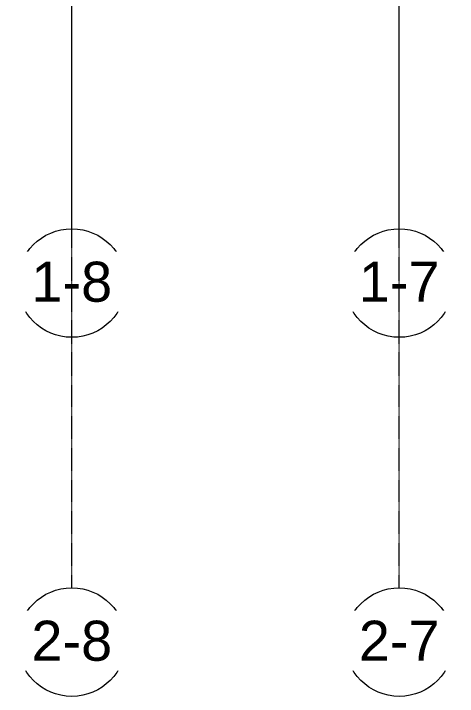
# Model space of a CAD drawing. Header units: inches. Extents: x 21341 to 28276, y -23509 to -20035.
# Drawn here: x 24192 to 24585, y -23509 to -22906 of the extents above; entities that cross this region are included whole.
import ezdxf

# ---------------------------------------------------------------- set-up
doc = ezdxf.new("R2010")
doc.units = ezdxf.units.IN
doc.header["$MEASUREMENT"] = 0
doc.linetypes.add('Grid Line 1_2_', pattern=[0.875, 0.5, -0.125, 0.125, -0.125])
doc.layers.add('S-GRID', color=1, linetype='Continuous', lineweight=9)
doc.layers.add('S-GRID-IDEN', color=1, linetype='Continuous', lineweight=9)
doc.styles.add('Arial', font='arial.ttf', dxfattribs={"height": 35.407186})

# ---------------------------------------------------------------- blocks, each defined once
blk = doc.blocks.new('Grid - Grid Head - Circle-14747-First Floor Plan')
at = {"layer": 'S-GRID-IDEN'}
blk.add_circle((0, 0), 0.25, dxfattribs=at)

msp = doc.modelspace()

# ---------------------------------------------------------------- linework, layer by layer
at = {"layer": 'S-GRID', "linetype": 'Grid Line 1_2_'}
for p, q in [((24243.89, -23095.8), (24243.89, -20550.05)), ((24533.39, -23095.8), (24533.39, -20550.05))]:
    msp.add_line(p, q, dxfattribs=at)

# ---------------------------------------------------------------- block references
at = {"layer": 'S-GRID-IDEN', "xscale": 191.9999999999999, "yscale": 191.9999999999999, "zscale": 191.9999999999999}
for p in [(24243.89, -23143.8), (24533.39, -23143.8), (24243.89, -23461.24), (24533.39, -23461.24)]:
    msp.add_blockref('Grid - Grid Head - Circle-14747-First Floor Plan', p, dxfattribs=at)

# ---------------------------------------------------------------- next in the draw order: texts
at = {"layer": 'S-GRID-IDEN', "char_height": 35.407, "width": 85.104, "attachment_point": 2, "line_spacing_factor": 0.938532, "style": 'Arial', "bg_fill": 3, "box_fill_scale": 1.25, "bg_fill_color": 0, "bg_fill_transparency": 0}
for s, insert in [('1-8', (24243.88, -23124.93)), ('1-7', (24533.38, -23124.93)), ('2-8', (24243.88, -23442.37)), ('2-7', (24533.38, -23442.37))]:
    msp.add_mtext(s, dxfattribs=dict(at, insert=insert))

# ---------------------------------------------------------------- next in the draw order: linework, layer by layer
at = {"layer": 'S-GRID', "linetype": 'Grid Line 1_2_'}
for p, q in [((24243.89, -23413.24), (24243.89, -20902.43)), ((24533.39, -23413.24), (24533.39, -20902.43))]:
    msp.add_line(p, q, dxfattribs=at)

doc.saveas('drawing.dxf')
